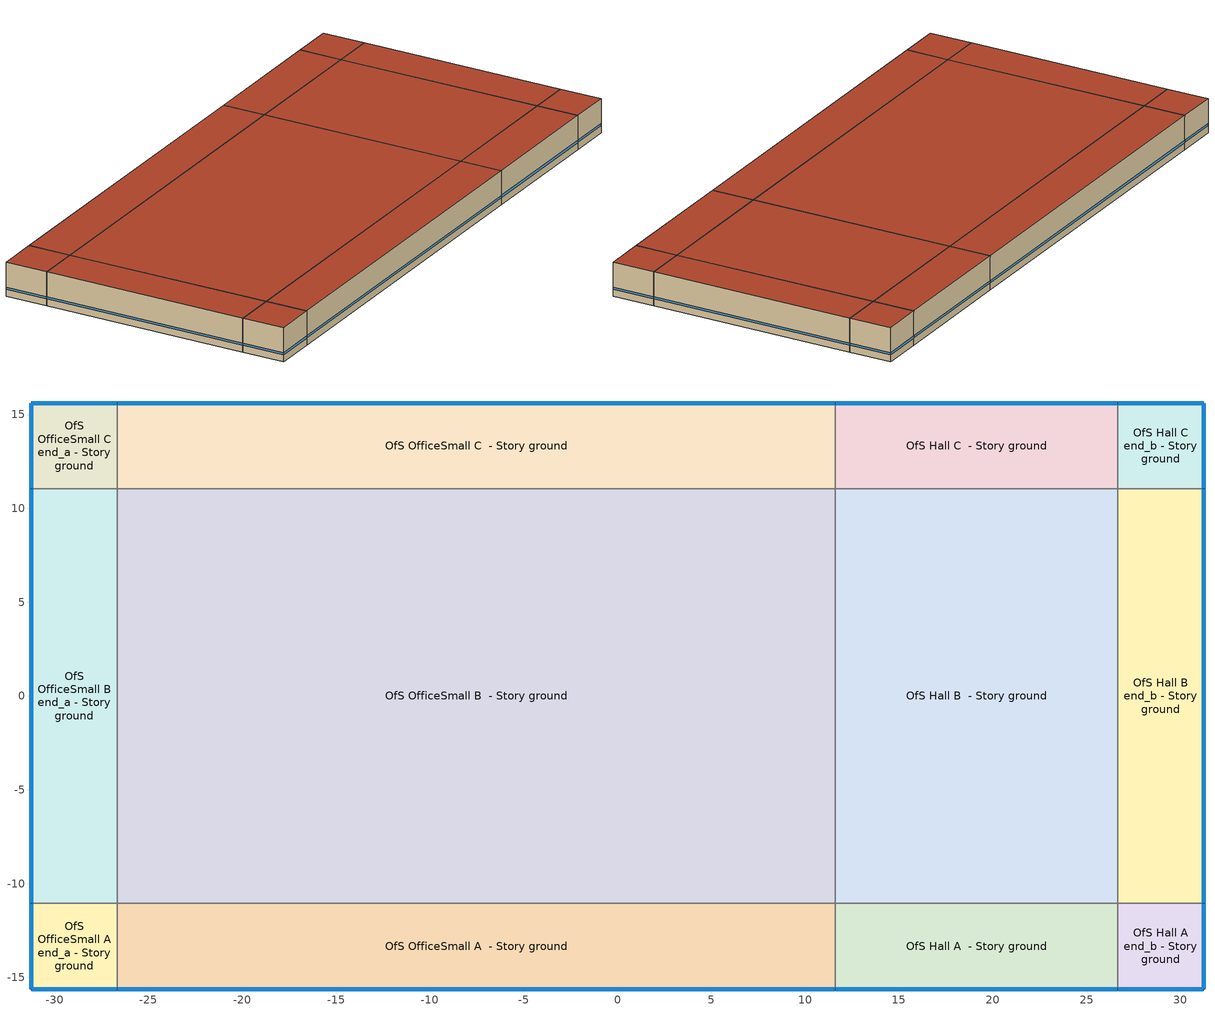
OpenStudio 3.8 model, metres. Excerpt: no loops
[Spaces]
OfS OfficeSmall A end_a - Story ground
 floor ground (Foundation F 1.26W/m*K Perim 9.14m Area 20.9m2): -31.23,-15.62 -31.23,-11.04 -26.66,-11.04 -26.66,-15.62 z0
 wall outside: -31.23,-11.04 -31.23,-15.62 -26.66,-15.62 z0:3.66
 wall to OfS OfficeSmall B end_a - Story ground: -26.66,-11.04 -31.23,-11.04 z0:3.66
 wall to OfS OfficeSmall A  - Story ground: -26.66,-15.62 -26.66,-11.04 z0:3.66
 window: -31.23,-11.07 -31.23,-15.59 / -31.21,-15.62 -26.69,-15.62 z0.76:0.98
 roof outside: -26.66,-15.62 -26.66,-11.04 -31.23,-11.04 -31.23,-15.62 z3.66
OfS OfficeSmall B end_a - Story ground
 floor ground (Foundation F 1.26W/m*K Perim 22.09m Area 100.99m2): -31.23,-11.04 -31.23,11.04 -26.66,11.04 -26.66,-11.04 z0
 wall outside: -31.23,11.04 -31.23,-11.04 z0:3.66
 wall to OfS OfficeSmall C end_a - Story ground: -26.66,11.04 -31.23,11.04 z0:3.66
 wall to OfS OfficeSmall B  - Story ground: -26.66,-11.04 -26.66,11.04 z0:3.66
 window: -31.23,11.02 -31.23,-11.02 z0.76:0.98
 roof outside: -26.66,-11.04 -26.66,11.04 -31.23,11.04 -31.23,-11.04 z3.66
OfS OfficeSmall C end_a - Story ground
 floor ground (Foundation F 1.26W/m*K Perim 9.14m Area 20.9m2): -31.23,11.04 -31.23,15.62 -26.66,15.62 -26.66,11.04 z0
 wall outside: -26.66,15.62 -31.23,15.62 -31.23,11.04 z0:3.66
 wall to OfS OfficeSmall C  - Story ground: -26.66,11.04 -26.66,15.62 z0:3.66
 window: -31.23,15.59 -31.23,11.07 / -26.69,15.62 -31.21,15.62 z0.76:0.98
 roof outside: -26.66,11.04 -26.66,15.62 -31.23,15.62 -31.23,11.04 z3.66
OfS OfficeSmall A  - Story ground
 floor ground (Foundation F 1.26W/m*K Perim 38.27m Area 174.98m2): -26.66,-15.62 -26.66,-11.04 11.61,-11.04 11.61,-15.62 z0
 wall outside: -26.66,-15.62 11.61,-15.62 z0:3.66
 wall to OfS OfficeSmall B  - Story ground: 11.61,-11.04 -26.66,-11.04 z0:3.66
 wall to OfS Hall A  - Story ground: 11.61,-15.62 11.61,-11.04 z0:3.66
 window: -26.64,-15.62 11.59,-15.62 z0.76:0.98
 roof outside: 11.61,-15.62 11.61,-11.04 -26.66,-11.04 -26.66,-15.62 z3.66
OfS OfficeSmall B  - Story ground
 floor ground (Foundation F 1.26W/m*K Perim 0.0m Area 845.4m2): -26.66,-11.04 -26.66,11.04 11.61,11.04 11.61,-11.04 z0
 wall to OfS OfficeSmall C  - Story ground: 11.61,11.04 -26.66,11.04 z0:3.66
 wall to OfS Hall B  - Story ground: 11.61,-11.04 11.61,11.04 z0:3.66
 roof outside: 11.61,-11.04 11.61,11.04 -26.66,11.04 -26.66,-11.04 z3.66
OfS OfficeSmall C  - Story ground
 floor ground (Foundation F 1.26W/m*K Perim 38.27m Area 174.98m2): -26.66,11.04 -26.66,15.62 11.61,15.62 11.61,11.04 z0
 wall outside: 11.61,15.62 -26.66,15.62 z0:3.66
 wall to OfS Hall C  - Story ground: 11.61,11.04 11.61,15.62 z0:3.66
 window: 11.59,15.62 -26.64,15.62 z0.76:0.98
 roof outside: 11.61,11.04 11.61,15.62 -26.66,15.62 -26.66,11.04 z3.66
OfS Hall A  - Story ground
 floor ground (Foundation F 1.26W/m*K Perim 15.05m Area 68.8m2): 11.61,-15.62 11.61,-11.04 26.66,-11.04 26.66,-15.62 z0
 wall outside: 11.61,-15.62 26.66,-15.62 z0:3.66
 wall to OfS Hall B  - Story ground: 26.66,-11.04 11.61,-11.04 z0:3.66
 wall to OfS Hall A end_b - Story ground: 26.66,-15.62 26.66,-11.04 z0:3.66
 window: 11.64,-15.62 26.64,-15.62 z0.76:0.98
 roof outside: 26.66,-15.62 26.66,-11.04 11.61,-11.04 11.61,-15.62 z3.66
OfS Hall B  - Story ground
 floor ground (Foundation F 1.26W/m*K Perim 0.0m Area 332.4m2): 11.61,-11.04 11.61,11.04 26.66,11.04 26.66,-11.04 z0
 wall to OfS Hall C  - Story ground: 26.66,11.04 11.61,11.04 z0:3.66
 wall to OfS Hall B end_b - Story ground: 26.66,-11.04 26.66,11.04 z0:3.66
 roof outside: 26.66,-11.04 26.66,11.04 11.61,11.04 11.61,-11.04 z3.66
OfS Hall C  - Story ground
 floor ground (Foundation F 1.26W/m*K Perim 15.05m Area 68.8m2): 11.61,11.04 11.61,15.62 26.66,15.62 26.66,11.04 z0
 wall outside: 26.66,15.62 11.61,15.62 z0:3.66
 wall to OfS Hall C end_b - Story ground: 26.66,11.04 26.66,15.62 z0:3.66
 window: 26.64,15.62 11.64,15.62 z0.76:0.98
 roof outside: 26.66,11.04 26.66,15.62 11.61,15.62 11.61,11.04 z3.66
OfS Hall A end_b - Story ground
 floor ground (Foundation F 1.26W/m*K Perim 9.14m Area 20.9m2): 26.66,-15.62 26.66,-11.04 31.23,-11.04 31.23,-15.62 z0
 wall outside: 26.66,-15.62 31.23,-15.62 31.23,-11.04 z0:3.66
 wall to OfS Hall B end_b - Story ground: 31.23,-11.04 26.66,-11.04 z0:3.66
 window: 26.69,-15.62 31.21,-15.62 / 31.23,-15.59 31.23,-11.07 z0.76:0.98
 roof outside: 31.23,-15.62 31.23,-11.04 26.66,-11.04 26.66,-15.62 z3.66
OfS Hall B end_b - Story ground
 floor ground (Foundation F 1.26W/m*K Perim 22.09m Area 100.99m2): 26.66,-11.04 26.66,11.04 31.23,11.04 31.23,-11.04 z0
 wall outside: 31.23,-11.04 31.23,11.04 z0:3.66
 wall to OfS Hall C end_b - Story ground: 31.23,11.04 26.66,11.04 z0:3.66
 window: 31.23,-11.02 31.23,11.02 z0.76:0.98
 roof outside: 31.23,-11.04 31.23,11.04 26.66,11.04 26.66,-11.04 z3.66
OfS Hall C end_b - Story ground
 floor ground (Foundation F 1.26W/m*K Perim 9.14m Area 20.9m2): 26.66,11.04 26.66,15.62 31.23,15.62 31.23,11.04 z0
 wall outside: 31.23,11.04 31.23,15.62 26.66,15.62 z0:3.66
 window: 31.21,15.62 26.69,15.62 / 31.23,11.07 31.23,15.59 z0.76:0.98
 roof outside: 31.23,11.04 31.23,15.62 26.66,15.62 26.66,11.04 z3.66
[Building]
ComStock DEER Pre-1975|OfS: North Axis {deg}=225; Default Construction Set=ComStock DEER Pre-1975 - OfS - CEC T24-CEC16; Default Schedule Set=Building Default Schedule Set; Standards Building Type=OfS
[Site]
Barstow Daggett_CA_USA: Latitude {deg}=34.85; Longitude {deg}=-116.79; Time Zone {hr}=-8; Elevation {m}=588; Terrain=City
[Site:WaterMainsTemperature]
Calculation Method=Correlation; Annual Average Outdoor Air Temperature {C}=20.6067; Maximum Difference In Monthly Average Outdoor Air Temperatures {deltaC}=25.37
[SizingPeriod:DesignDay] Barometric Pressure {Pa}=94458; Rain Indicator=No; Snow Indicator=No; Day of Month=21; Daylight Saving Time Indicator=No; Humidity Condition Type=Wetbulb; Dry-Bulb Temperature Range Modifier Type=DefaultMultipliers
Name | Maximum Dry-Bulb Temperature {C} | Daily Dry-Bulb Temperature Range {deltaC} | Wind Speed {m/s} | Wind Direction {deg} | Month | Day Type | Wetbulb or DewPoint at Maximum Dry-Bulb {C} | Solar Model Indicator | ASHRAE Clear Sky Optical Depth for Beam Irradiance | ASHRAE Clear Sky Optical Depth for Diffuse Irradiance | Sky Clearness
Barstow Daggett Ann Clg .4% Condns DB=>MWB 1 | 42.5 | 16.6 | 4.8 | 290 | 7 | SummerDesignDay | 20.7 | ASHRAETau | 0.321 | 2.432
Barstow Daggett Ann Clg .4% Condns WB=>MDB 1 | 37.5 | 16.6 | 4.8 | 290 | 7 | SummerDesignDay | 22.7 | ASHRAETau | 0.321 | 2.432
Barstow Daggett Ann Htg 99.6% Condns DB 1 | -1.8 | 0 | 2.6 | 280 | 12 | WinterDesignDay | -1.8 | ASHRAEClearSky |  |  | 0
Barstow Daggett August .4% Condns DB=>MCWB 1 | 43.6 | 16.4 | 4.8 | 290 | 8 | SummerDesignDay | 21.7 | ASHRAETau | 0.332 | 2.431
[ClimateZones]
Climate Zone Institution Name 1=CEC; Climate Zone Document Name 1=California Climate Zone Descriptions; Climate Zone Document Year 1=1995; Climate Zone Value 1=16
[Site:GroundTemperature:FCfactorMethod]
January Ground Temperature {C}=19.59; February Ground Temperature {C}=13.54; March Ground Temperature {C}=8.72; April Ground Temperature {C}=10.77; May Ground Temperature {C}=11.11; June Ground Temperature {C}=14.18; July Ground Temperature {C}=20.71; August Ground Temperature {C}=23.56; September Ground Temperature {C}=29.92; October Ground Temperature {C}=34.09; November Ground Temperature {C}=32.33; December Ground Temperature {C}=28.76
[Construction:FfactorGroundFloor] F-Factor {W/m-K}=1.26344
Name | Area {m2} | PerimeterExposed {m}
Foundation F 1.26W/m*K Perim 9.14m Area 20.9m2 | 20.9032 | 9.144
Foundation F 1.26W/m*K Perim 15.05m Area 68.8m2 | 68.8012 | 15.0484
Foundation F 1.26W/m*K Perim 38.27m Area 174.98m2 | 174.984 | 38.273
Foundation F 1.26W/m*K Perim 0.0m Area 845.4m2 | 845.402 | 0
Foundation F 1.26W/m*K Perim 22.09m Area 100.99m2 | 100.99 | 22.0887
Foundation F 1.26W/m*K Perim 0.0m Area 332.4m2 | 332.399 | 0
[DefaultConstructionSet]
ComStock DEER Pre-1975 - OfS - CEC T24-CEC16: Default Exterior Surface Constructions=Default Surface Constructions 1; Default Interior Surface Constructions=Default Surface Constructions 2; Default Ground Contact Surface Constructions=Default Surface Constructions 3; Default Exterior SubSurface Constructions=Default Sub Surface Constructions 1; Default Interior SubSurface Constructions=Default Sub Surface Constructions 2; Interior Partition Construction=Typical Interior Partition
[DefaultSurfaceConstructions]
Name | Floor Construction | Wall Construction | Roof Ceiling Construction
Default Surface Constructions 1 | DEER Uncarpeted 6in Slab Floor | DEER Insulated Exterior Mass Wall R-3.51 | DEER Wood Framed Roof R-14.18
Default Surface Constructions 2 | DEER Carpeted 4in Slab Floor | Typical Interior Wall | DEER Carpeted 4in Slab Floor
Default Surface Constructions 3 | DEER Carpeted 6in Slab Floor | Typical Uninsulated Basement Mass Wall
[Construction]
DEER Uncarpeted 6in Slab Floor: Typical Insulation R-6.53, 6 in. Normalweight Concrete Floor
DEER Wood Framed Roof R-14.18: Roof Membrane, Typical Insulation R-13.68, Metal Roof Surface
DEER Carpeted 4in Slab Floor: Typical Insulation R-1.73, 4 in. Normalweight Concrete Floor, Typical Carpet Pad
Typical Interior Wall: G01 13mm gypsum board, G01 13mm gypsum board
DEER Carpeted 6in Slab Floor: 6 in. Normalweight Concrete Floor, Typical Carpet Pad
Typical Uninsulated Basement Mass Wall: 8 in. Concrete Block Basement Wall
DEER Metal Framed Window; DEER Skylight: Simple Glazing U 1.23 SHGC 0.61 VT 0.25
Typical Uninsulated Swinging Door: Typical Insulation R-1.73
U 0.98 SHGC 0.68 Sgl Ref-B-H Clr 6mm: REF B CLEAR HI 6MM
Typical Insulated Metal Door: F08 Metal surface, Typical Insulation R-1.73
Typical Interior Window: Clear 3mm
Typical Interior Door; Typical Interior Partition: G05 25mm wood
DEER Insulated Exterior Mass Wall R-3.51: 8 in. Concrete Block Wall, Typical Insulation R-1.73
InteriorFurnishings: Std Wood 6inch
[Material:NoMass] Roughness=Smooth; Thermal Absorptance=0.9; Solar Absorptance=0.7
Name | Thermal Resistance {m2-K/W} | Visible Absorptance
Typical Insulation R-6.53 | 1.14944 | 0.7
Typical Insulation R-13.68 | 2.40869 | 0.7
Typical Insulation R-1.73 | 0.305336 | 0.7
Typical Carpet Pad | 0.21648 | 0.8
[Material] Thermal Absorptance=0.9
Name | Roughness | Thickness {m} | Conductivity {W/m-K} | Density {kg/m3} | Specific Heat {J/kg-K} | Solar Absorptance | Visible Absorptance
6 in. Normalweight Concrete Floor | MediumRough | 0.1524 | 2.31 | 2322 | 832 | 0.7 | 0.7
Roof Membrane | VeryRough | 0.0095 | 0.16 | 1121.29 | 1460 | 0.7 | 0.7
Metal Roof Surface; F08 Metal surface | Smooth | 0.0008 | 45.28 | 7824 | 500 | 0.7 | 0.7
4 in. Normalweight Concrete Floor | MediumRough | 0.1016 | 2.31 | 2322 | 832 | 0.7 | 0.7
G01 13mm gypsum board | Smooth | 0.0127 | 0.160031 | 800.001 | 1090.73 | 0.7 | 0.5
8 in. Concrete Block Basement Wall | MediumRough | 0.2032 | 1.326 | 1842 | 912 | 0.7 | 0.7
G05 25mm wood | MediumSmooth | 0.0254 | 0.15 | 608 | 1630 | 0.5 | 0.5
8 in. Concrete Block Wall | MediumRough | 0.2032 | 0.72 | 800 | 832 | 0.7 | 0.7
Std Wood 6inch | MediumSmooth | 0.15 | 0.12 | 540 | 1210 | 0.7 | 0.7
[DefaultSubSurfaceConstructions]
Name | Fixed Window Construction | Operable Window Construction | Door Construction | Glass Door Construction | Overhead Door Construction | Skylight Construction | Tubular Daylight Dome Construction | Tubular Daylight Diffuser Construction
Default Sub Surface Constructions 1 | DEER Metal Framed Window | DEER Metal Framed Window | Typical Uninsulated Swinging Door | U 0.98 SHGC 0.68 Sgl Ref-B-H Clr 6mm | Typical Insulated Metal Door | DEER Skylight | Typical Interior Window | Typical Interior Window
Default Sub Surface Constructions 2 | Typical Interior Window | Typical Interior Window | Typical Interior Door
[WindowMaterial:SimpleGlazingSystem]
Simple Glazing U 1.23 SHGC 0.61 VT 0.25: U-Factor {W/m2-K}=7; Solar Heat Gain Coefficient=0.61; Visible Transmittance=0.25
[WindowMaterial:Glazing] Optical Data Type=SpectralAverage; Infrared Transmittance at Normal Incidence=0; Front Side Infrared Hemispherical Emissivity=0.84; Conductivity {W/m-K}=0.9; Dirt Correction Factor for Solar and Visible Transmittance=1; Solar Diffusing=No
Name | Thickness {m} | Solar Transmittance at Normal Incidence | Front Side Solar Reflectance at Normal Incidence | Back Side Solar Reflectance at Normal Incidence | Visible Transmittance at Normal Incidence | Front Side Visible Reflectance at Normal Incidence | Back Side Visible Reflectance at Normal Incidence | Back Side Infrared Hemispherical Emissivity
REF B CLEAR HI 6MM | 0.006 | 0.24 | 0.16 | 0.32 | 0.3 | 0.16 | 0.29 | 0.6
Clear 3mm | 0.003 | 0.837 | 0.075 | 0.075 | 0.898 | 0.081 | 0.081 | 0.84
[WindowMaterial:Blind]
Window Material Blind 1: Slat Width {m}=0.025; Slat Separation {m}=0.01875; Front Side Slat Beam Solar Reflectance=0.5; Back Side Slat Beam Solar Reflectance=0.5; Front Side Slat Diffuse Solar Reflectance=0.5; Back Side Slat Diffuse Solar Reflectance=0.5; Slat Beam Visible Transmittance=0
[SpaceType] Standards Building Type=OfS
Name | Default Schedule Set | Design Specification Outdoor Air Object | Standards Space Type
OfS Hall - ComStock DEER Pre-1975 | OfS Hall Schedule Set | OfS Hall Ventilation | Hall
OfS OfficeSmall - ComStock DEER Pre-1975 | OfS OfficeSmall Schedule Set | OfS OfficeSmall Ventilation | OfficeSmall
[BuildingStory]
Story ground: Nominal Z Coordinate {m}=0; Nominal Floor to Floor Height {m}=3.6576
[Space] Building Story=Story ground
Name | Space Type | Thermal Zone
OfS OfficeSmall A end_a - Story ground | OfS OfficeSmall - ComStock DEER Pre-1975 | Zone OfS OfficeSmall A end_a - Story ground
OfS OfficeSmall B end_a - Story ground | OfS OfficeSmall - ComStock DEER Pre-1975 | Zone OfS OfficeSmall B end_a - Story ground
OfS OfficeSmall C end_a - Story ground | OfS OfficeSmall - ComStock DEER Pre-1975 | Zone OfS OfficeSmall C end_a - Story ground
OfS OfficeSmall A  - Story ground | OfS OfficeSmall - ComStock DEER Pre-1975 | Zone OfS OfficeSmall A  - Story ground
OfS OfficeSmall B  - Story ground | OfS OfficeSmall - ComStock DEER Pre-1975 | Zone OfS OfficeSmall B  - Story ground
OfS OfficeSmall C  - Story ground | OfS OfficeSmall - ComStock DEER Pre-1975 | Zone OfS OfficeSmall C  - Story ground
OfS Hall A  - Story ground | OfS Hall - ComStock DEER Pre-1975 | Zone OfS Hall A  - Story ground
OfS Hall B  - Story ground | OfS Hall - ComStock DEER Pre-1975 | Zone OfS Hall B  - Story ground
OfS Hall C  - Story ground | OfS Hall - ComStock DEER Pre-1975 | Zone OfS Hall C  - Story ground
OfS Hall A end_b - Story ground | OfS Hall - ComStock DEER Pre-1975 | Zone OfS Hall A end_b - Story ground
OfS Hall B end_b - Story ground | OfS Hall - ComStock DEER Pre-1975 | Zone OfS Hall B end_b - Story ground
OfS Hall C end_b - Story ground | OfS Hall - ComStock DEER Pre-1975 | Zone OfS Hall C end_b - Story ground
[ThermalZone] Multiplier=1; Use Ideal Air Loads=No
Name | Thermostat
Zone OfS OfficeSmall A end_a - Story ground | OfS OfficeSmall - ComStock DEER Pre-1975 Thermostat 1
Zone OfS OfficeSmall B end_a - Story ground | OfS OfficeSmall - ComStock DEER Pre-1975 Thermostat 3
Zone OfS OfficeSmall C end_a - Story ground | OfS OfficeSmall - ComStock DEER Pre-1975 Thermostat 5
Zone OfS OfficeSmall A  - Story ground | OfS OfficeSmall - ComStock DEER Pre-1975 Thermostat
Zone OfS OfficeSmall B  - Story ground | OfS OfficeSmall - ComStock DEER Pre-1975 Thermostat 2
Zone OfS OfficeSmall C  - Story ground | OfS OfficeSmall - ComStock DEER Pre-1975 Thermostat 4
Zone OfS Hall A  - Story ground | OfS Hall - ComStock DEER Pre-1975 Thermostat
Zone OfS Hall B  - Story ground | OfS Hall - ComStock DEER Pre-1975 Thermostat 2
Zone OfS Hall C  - Story ground | OfS Hall - ComStock DEER Pre-1975 Thermostat 4
Zone OfS Hall A end_b - Story ground | OfS Hall - ComStock DEER Pre-1975 Thermostat 1
Zone OfS Hall B end_b - Story ground | OfS Hall - ComStock DEER Pre-1975 Thermostat 3
Zone OfS Hall C end_b - Story ground | OfS Hall - ComStock DEER Pre-1975 Thermostat 5
[People:Definition] Number of People Calculation Method=People/Area; Fraction Radiant=0.3
Name | People per Space Floor Area {person/m2}
OfS Hall People Definition | 0.0721182
OfS OfficeSmall People Definition | 0.0473612
[People] Work Efficiency Schedule=Work Efficiency Schedule; Clothing Insulation Schedule=Clothing Schedule; Air Velocity Schedule=Air Velocity Schedule; Multiplier=1
Name | People Definition | Space or SpaceType
OfS Hall People | OfS Hall People Definition | OfS Hall - ComStock DEER Pre-1975
OfS OfficeSmall People | OfS OfficeSmall People Definition | OfS OfficeSmall - ComStock DEER Pre-1975
[Lights:Definition] Design Level Calculation Method=Watts/Area; Fraction Radiant=0.31; Fraction Visible=0.2; Return Air Fraction=0
Name | Watts per Space Floor Area {W/m2}
OfS OfficeSmall - ComStock DEER Pre-1975 General Lights Definition | 6.74433
OfS Hall - ComStock DEER Pre-1975 General Lights Definition | 2.94907
[ElectricEquipment:Definition] Design Level Calculation Method=Watts/Area; Fraction Latent=0; Fraction Radiant=0.5; Fraction Lost=0
Name | Watts per Space Floor Area {W/m2}
OfS Hall Elec Equip Definition | 2.15278
OfS OfficeSmall Elec Equip Definition | 9.68752
[ElectricEquipment] Schedule=D_OfS_All_Misc_Yr BPR Adjusted
Name | Electric Equipment Definition | Space or SpaceType
OfS Hall Elec Equip | OfS Hall Elec Equip Definition | OfS Hall - ComStock DEER Pre-1975
OfS OfficeSmall Elec Equip | OfS OfficeSmall Elec Equip Definition | OfS OfficeSmall - ComStock DEER Pre-1975
[DesignSpecification:OutdoorAir] Outdoor Air Method=Maximum; Outdoor Air Flow per Person {m3/s-person}=0.00707921; Outdoor Air Flow per Floor Area {m3/s-m2}=0.000762
OfS Hall Ventilation; OfS OfficeSmall Ventilation
[DefaultScheduleSet]
Name | Number of People Schedule | People Activity Level Schedule | Lighting Schedule | Electric Equipment Schedule | Infiltration Schedule | Hours of Operation Schedule
OfS Hall Schedule Set | D_OfS_All_Occup_Yr | DEER Activity 147W/person | D17_OfS_Hall_LF_Yr | D_OfS_All_Misc_Yr | D_OfS_All_C_Inf_Yr
OfS OfficeSmall Schedule Set | D_OfS_All_Occup_Yr | DEER Activity 132W/person | D17_OfS_OffSm_LF_Yr | D_OfS_All_Misc_Yr | D_OfS_All_C_Inf_Yr
Building Default Schedule Set |  |  |  |  |  | Building Hours of Operation NonResidential
[Exterior:Lights:Definition]
Name | Design Level {W}
Parking Areas and Drives Def (W/ft^2) | 0.0364913
Building Facades Def (W/ft^2) | 0.15
Main Entries Def (W/ft) | 30
Other Doors Def (W/ft) | 20
[Exterior:Lights] Schedule=Always On Discrete; Control Option=AstronomicalClock
Name | Exterior Lights Definition | Multiplier
Parking Areas and Drives | Parking Areas and Drives Def (W/ft^2) | 34020
Building Facades | Building Facades Def (W/ft^2) | 7377.8
Main Entries | Main Entries Def (W/ft) | 33.6
Other Doors | Other Doors Def (W/ft) | 16.8
[ThermostatSetpoint:DualSetpoint] Heating Setpoint Temperature Schedule=D_OfS_All_HTemp_Yr; Cooling Setpoint Temperature Schedule=D_OfS_All_CTemp_Yr
OfS Hall - ComStock DEER Pre-1975 Thermostat; OfS Hall - ComStock DEER Pre-1975 Thermostat 1; OfS Hall - ComStock DEER Pre-1975 Thermostat 2; OfS Hall - ComStock DEER Pre-1975 Thermostat 3; OfS Hall - ComStock DEER Pre-1975 Thermostat 4; OfS Hall - ComStock DEER Pre-1975 Thermostat 5; OfS OfficeSmall - ComStock DEER Pre-1975 Thermostat; OfS OfficeSmall - ComStock DEER Pre-1975 Thermostat 1; OfS OfficeSmall - ComStock DEER Pre-1975 Thermostat 2; OfS OfficeSmall - ComStock DEER Pre-1975 Thermostat 3; OfS OfficeSmall - ComStock DEER Pre-1975 Thermostat 4; OfS OfficeSmall - ComStock DEER Pre-1975 Thermostat 5
[InternalMass:Definition]
Internal Mass Definition 1: Construction=InteriorFurnishings; Design Level Calculation Method=SurfaceArea/Area; Surface Area per Space Floor Area=2
[InternalMass] Internal Mass Definition=Internal Mass Definition 1; Multiplier=1
Name | Space or SpaceType
OfS Hall C end_b - Story ground Mass | OfS Hall C end_b - Story ground
OfS Hall A end_b - Story ground Mass | OfS Hall A end_b - Story ground
OfS Hall C  - Story ground Mass | OfS Hall C  - Story ground
OfS OfficeSmall C  - Story ground Mass | OfS OfficeSmall C  - Story ground
OfS Hall A  - Story ground Mass | OfS Hall A  - Story ground
OfS OfficeSmall B  - Story ground Mass | OfS OfficeSmall B  - Story ground
OfS Hall B end_b - Story ground Mass | OfS Hall B end_b - Story ground
OfS Hall B  - Story ground Mass | OfS Hall B  - Story ground
OfS OfficeSmall A  - Story ground Mass | OfS OfficeSmall A  - Story ground
OfS OfficeSmall C end_a - Story ground Mass | OfS OfficeSmall C end_a - Story ground
OfS OfficeSmall B end_a - Story ground Mass | OfS OfficeSmall B end_a - Story ground
OfS OfficeSmall A end_a - Story ground Mass | OfS OfficeSmall A end_a - Story ground
[AvailabilityManager:NightCycle]
Availability Manager Night Cycle 1: Applicability Schedule=Always On Discrete; Control Type=CycleOnAny; Thermostat Tolerance {deltaC}=1.9999; Cycling Run Time Control Type=Thermostat; Cycling Run Time {s}=3600
[EnergyManagementSystem:Sensor] Output Variable or Output Meter Index Key=Environment; Output Variable or Output Meter=Site Outdoor Air Drybulb Temperature
OAT; OAT_1
[EnergyManagementSystem:Actuator] Actuated Component Type=Schedule:Year; Actuated Component Control Type=Schedule Value
Name | Actuated Component
SYS12ZonePVAVwithPFPBoxesandReheatHtgSch0; SYS12ZonePVAVwithPFPBoxesandReheatHtgSch0_1 | D_OfS_All_HTemp_Yr
SYS12ZonePVAVwithPFPBoxesandReheatClgSch0; SYS12ZonePVAVwithPFPBoxesandReheatClgSch0_1 | D_OfS_All_CTemp_Yr
[EnergyManagementSystem:Program]
SYS12ZonePVAVwithPFPBoxesandReheatOptimumStartProg0: IF DaylightSavings==0 && DayOfWeek>1 && Hour==5 && OAT<23.9 && OAT>1.7; SET SYS12ZonePVAVwithPFPBoxesandReheatClgSch0 = 29.4; SET SYS12ZonePVAVwithPFPBoxesandReheatHtgSch0 = 15.6; ELSEIF DaylightSavings==0 && DayOfWeek==1 && Hour==7 && OAT<23.9 && OAT>1.7; SET SYS12ZonePVAVwithPFPBoxesandReheatClgSch0 = 29.4; SET SYS12ZonePVAVwithPFPBoxesandReheatHtgSch0 = 15.6; ELSEIF DaylightSavings==1 && DayOfWeek>1 && Hour==4 && OAT<23.9 && OAT>1.7; SET SYS12ZonePVAVwithPFPBoxesandReheatClgSch0 = 29.4; SET SYS12ZonePVAVwithPFPBoxesandReheatHtgSch0 = 15.6; ELSEIF DaylightSavings==1 && DayOfWeek==1 && Hour==6 && OAT<23.9 && OAT>1.7; SET SYS12ZonePVAVwithPFPBoxesandReheatClgSch0 = 29.4; SET SYS12ZonePVAVwithPFPBoxesandReheatHtgSch0 = 15.6; ELSE; SET SYS12ZonePVAVwithPFPBoxesandReheatClgSch0 = NULL; SET SYS12ZonePVAVwithPFPBoxesandReheatHtgSch0 = NULL; ENDIF
[ShadingControl]
Shading Control 1: Shading Type=InteriorBlind; Shading Device Material=Window Material Blind 1; Shading Control Type=AlwaysOn; Shading Control Is Scheduled=No; Multiple Surface Control Type=Sequential; Sub Surface Name 1=Sub Surface 14
[Lights] Fraction Replaceable=1
Name | Lights Definition | Space or SpaceType | Schedule
OfS OfficeSmall - ComStock DEER Pre-1975 General Lighting | OfS OfficeSmall - ComStock DEER Pre-1975 General Lights Definition | OfS OfficeSmall - ComStock DEER Pre-1975 | D17_OfS_OffSm_LF_Yr BPR Adjusted
OfS Hall - ComStock DEER Pre-1975 General Lighting | OfS Hall - ComStock DEER Pre-1975 General Lights Definition | OfS Hall - ComStock DEER Pre-1975 | D17_OfS_Hall_LF_Yr BPR Adjusted
[SpaceInfiltration:DesignFlowRate] Design Flow Rate Calculation Method=Flow/ExteriorArea; Flow per Exterior Surface Area {m3/s-m2}=0.00144649; Velocity Term Coefficient=0
Name | Space or SpaceType | Schedule | Constant Term Coefficient | Temperature Term Coefficient | Velocity Squared Term Coefficient
OfS Hall C end_b - Story ground HVAC On Infiltration | OfS Hall C end_b - Story ground | Infiltration HVAC On Schedule | 0.0431 | 0.0074 | 0.1096
OfS Hall C end_b - Story ground HVAC Off Infiltration | OfS Hall C end_b - Story ground | Infiltration HVAC Off Schedule | 0 | 0.0164 | 0.1173
OfS Hall A end_b - Story ground HVAC On Infiltration | OfS Hall A end_b - Story ground | Infiltration HVAC On Schedule | 0.0431 | 0.0074 | 0.1096
OfS Hall A end_b - Story ground HVAC Off Infiltration | OfS Hall A end_b - Story ground | Infiltration HVAC Off Schedule | 0 | 0.0164 | 0.1173
OfS Hall C  - Story ground HVAC On Infiltration | OfS Hall C  - Story ground | Infiltration HVAC On Schedule | 0.0431 | 0.0074 | 0.1096
OfS Hall C  - Story ground HVAC Off Infiltration | OfS Hall C  - Story ground | Infiltration HVAC Off Schedule | 0 | 0.0164 | 0.1173
OfS OfficeSmall C  - Story ground HVAC On Infiltration | OfS OfficeSmall C  - Story ground | Infiltration HVAC On Schedule | 0.0431 | 0.0074 | 0.1096
OfS OfficeSmall C  - Story ground HVAC Off Infiltration | OfS OfficeSmall C  - Story ground | Infiltration HVAC Off Schedule | 0 | 0.0164 | 0.1173
OfS Hall A  - Story ground HVAC On Infiltration | OfS Hall A  - Story ground | Infiltration HVAC On Schedule | 0.0431 | 0.0074 | 0.1096
OfS Hall A  - Story ground HVAC Off Infiltration | OfS Hall A  - Story ground | Infiltration HVAC Off Schedule | 0 | 0.0164 | 0.1173
OfS OfficeSmall B  - Story ground HVAC On Infiltration | OfS OfficeSmall B  - Story ground | Infiltration HVAC On Schedule | 0.0431 | 0.0074 | 0.1096
OfS OfficeSmall B  - Story ground HVAC Off Infiltration | OfS OfficeSmall B  - Story ground | Infiltration HVAC Off Schedule | 0 | 0.0164 | 0.1173
OfS Hall B end_b - Story ground HVAC On Infiltration | OfS Hall B end_b - Story ground | Infiltration HVAC On Schedule | 0.0431 | 0.0074 | 0.1096
OfS Hall B end_b - Story ground HVAC Off Infiltration | OfS Hall B end_b - Story ground | Infiltration HVAC Off Schedule | 0 | 0.0164 | 0.1173
OfS Hall B  - Story ground HVAC On Infiltration | OfS Hall B  - Story ground | Infiltration HVAC On Schedule | 0.0431 | 0.0074 | 0.1096
OfS Hall B  - Story ground HVAC Off Infiltration | OfS Hall B  - Story ground | Infiltration HVAC Off Schedule | 0 | 0.0164 | 0.1173
OfS OfficeSmall A  - Story ground HVAC On Infiltration | OfS OfficeSmall A  - Story ground | Infiltration HVAC On Schedule | 0.0431 | 0.0074 | 0.1096
OfS OfficeSmall A  - Story ground HVAC Off Infiltration | OfS OfficeSmall A  - Story ground | Infiltration HVAC Off Schedule | 0 | 0.0164 | 0.1173
OfS OfficeSmall C end_a - Story ground HVAC On Infiltration | OfS OfficeSmall C end_a - Story ground | Infiltration HVAC On Schedule | 0.0431 | 0.0074 | 0.1096
OfS OfficeSmall C end_a - Story ground HVAC Off Infiltration | OfS OfficeSmall C end_a - Story ground | Infiltration HVAC Off Schedule | 0 | 0.0164 | 0.1173
OfS OfficeSmall B end_a - Story ground HVAC On Infiltration | OfS OfficeSmall B end_a - Story ground | Infiltration HVAC On Schedule | 0.0431 | 0.0074 | 0.1096
OfS OfficeSmall B end_a - Story ground HVAC Off Infiltration | OfS OfficeSmall B end_a - Story ground | Infiltration HVAC Off Schedule | 0 | 0.0164 | 0.1173
OfS OfficeSmall A end_a - Story ground HVAC On Infiltration | OfS OfficeSmall A end_a - Story ground | Infiltration HVAC On Schedule | 0.0431 | 0.0074 | 0.1096
OfS OfficeSmall A end_a - Story ground HVAC Off Infiltration | OfS OfficeSmall A end_a - Story ground | Infiltration HVAC Off Schedule | 0 | 0.0164 | 0.1173
[Schedule:Ruleset]
Name | Default Day Schedule | Summer Design Day Schedule | Winter Design Day Schedule
Clothing Schedule | Clothing Schedule Default Winter Clothes
Air Velocity Schedule | Air Velocity Schedule Default
Work Efficiency Schedule | Work Efficiency Schedule Default
D_OfS_All_Occup_Yr | D_OfS_All_Occup_Yr Default | D_OfS_All_Occup_Yr Summer Design Day | D_OfS_All_Occup_Yr Winter Design Day
DEER Activity 147W/person | DEER Activity 147W/person Default | DEER Activity 147W/person Summer Design Day | DEER Activity 147W/person Winter Design Day
D17_OfS_Hall_LF_Yr | D17_OfS_Hall_LF_Yr Default | D17_OfS_Hall_LF_Yr Summer Design Day | D17_OfS_Hall_LF_Yr Winter Design Day
D_OfS_All_Misc_Yr | D_OfS_All_Misc_Yr Default | D_OfS_All_Misc_Yr Summer Design Day | D_OfS_All_Misc_Yr Winter Design Day
D_OfS_All_C_Inf_Yr | D_OfS_All_C_Inf_Yr Default | D_OfS_All_C_Inf_Yr Summer Design Day | D_OfS_All_C_Inf_Yr Winter Design Day
DEER Activity 132W/person | DEER Activity 132W/person Default | DEER Activity 132W/person Summer Design Day | DEER Activity 132W/person Winter Design Day
D17_OfS_OffSm_LF_Yr | D17_OfS_OffSm_LF_Yr Default | D17_OfS_OffSm_LF_Yr Summer Design Day | D17_OfS_OffSm_LF_Yr Winter Design Day
D_OfS_All_HTemp_Yr | D_OfS_All_HTemp_Yr Default | Schedule Day 27 | Schedule Day 28
D_OfS_All_CTemp_Yr | D_OfS_All_CTemp_Yr Default | Schedule Day 25 | Schedule Day 26
Building Hours of Operation NonResidential | Building Hours of Operation NonResidential Default | Building Hours of Operation NonResidential Summer Design Day | Building Hours of Operation NonResidential Winter Design Day
D17_OfS_OffSm_LF_Yr BPR Adjusted | D17_OfS_OffSm_LF_Yr Default 1 | D17_OfS_OffSm_LF_Yr Summer Design Day 1 | D17_OfS_OffSm_LF_Yr Winter Design Day 1
D17_OfS_Hall_LF_Yr BPR Adjusted | D17_OfS_Hall_LF_Yr Default 1 | D17_OfS_Hall_LF_Yr Summer Design Day 1 | D17_OfS_Hall_LF_Yr Winter Design Day 1
D_OfS_All_Misc_Yr BPR Adjusted | D_OfS_All_Misc_Yr Default 1 | D_OfS_All_Misc_Yr Summer Design Day 1 | D_OfS_All_Misc_Yr Winter Design Day 1
[Schedule:Day]
Clothing Schedule Default Winter Clothes; Building Hours of Operation NonResidential Winter Design Day; Building Hours of Operation NonResidential Summer Design Day: 24, 0, 1
Clothing Schedule Summer Clothes: 24, 0, 0.5
Air Velocity Schedule Default: 24, 0, 0.2
Work Efficiency Schedule Default: 24, 0, 0
D_OfS_All_Occup_Yr Default: No, 11, 15, 0, 11, 30, 0.075, 11, 45, 0.15, 12, 0, 0.225, 12, 15, 0.3, 12, 30, 0.475, 12, 45, 0.65, 13, 0, 0.825, 13, 15, 1, 14, 15, 1, 14, 30, 0.95, 14, 45, 0.9, 15, 0, 0.85, 15, 15, 0.8, 15, 30, 0.7, 15, 45, 0.6, 16, 0, 0.5, 16, 15, 0.4, 16, 30, 0.5, 16, 45, 0.6, 17, 0, 0.7, 17, 15, 0.8, 17, 30, 0.85, 17, 45, 0.9, 18, 0, 0.95, 18, 15, 1, 19, 15, 1, 19, 30, 0.775, 19, 45, 0.55, 20, 0, 0.325, 20, 15, 0.1, 20, 30, 0.075, 20, 45, 0.05, 21, 0, 0.025, 21, 15, 0, 24, 0, 0
D_OfS_All_Occup_Yr Sat Day: No, 8, 15, 0, 8, 30, 0.0225, 8, 45, 0.045, 9, 0, 0.0675, 9, 15, 0.09, 9, 30, 0.1175, 9, 45, 0.145, 10, 0, 0.1725, 10, 15, 0.2, 14, 45, 0.2, 15, 0, 0.175, 15, 15, 0.15, 15, 30, 0.125, 15, 45, 0.1, 16, 0, 0.125, 16, 15, 0.15, 16, 30, 0.175, 16, 45, 0.2, 19, 45, 0.2, 20, 0, 0.1875, 20, 15, 0.175, 20, 30, 0.1625, 20, 45, 0.15, 21, 0, 0.1375, 21, 15, 0.125, 21, 30, 0.1125, 21, 45, 0.1, 22, 0, 0.0875, 22, 15, 0.075, 22, 30, 0.0625, 22, 45, 0.05, 23, 0, 0.0375, 23, 15, 0.025, 23, 30, 0.0125, 23, 45, 0, 24, 0, 0
D_OfS_All_Occup_Yr Summer Design Day; D17_OfS_Hall_LF_Yr Summer Design Day; D_OfS_All_Misc_Yr Summer Design Day; D_OfS_All_C_Inf_Yr Sun Day; D17_OfS_OffSm_LF_Yr Summer Design Day; D17_OfS_OffSm_LF_Yr Summer Design Day 1; D17_OfS_Hall_LF_Yr Summer Design Day 1; D_OfS_All_Misc_Yr Summer Design Day 1: No, 24, 0, 1
D_OfS_All_Occup_Yr Sun Day: No, 8, 45, 0, 24, 0, 0
D_OfS_All_Occup_Yr Winter Design Day; D17_OfS_Hall_LF_Yr Winter Design Day; D_OfS_All_Misc_Yr Winter Design Day; D17_OfS_OffSm_LF_Yr Winter Design Day; D_OfS_All_Misc_Yr Wknd|Hol Day 1; D_OfS_All_Misc_Yr Wknd|Hol Day 2; D17_OfS_OffSm_LF_Yr Winter Design Day 1; D17_OfS_Hall_LF_Yr Winter Design Day 1; D_OfS_All_Misc_Yr Winter Design Day 1: No, 24, 0, 0
DEER Activity 147W/person Default: No, 4, 45, 147, 24, 0, 147
DEER Activity 147W/person Winter Design Day; DEER Activity 147W/person Summer Design Day: No, 24, 0, 147
D17_OfS_Hall_LF_Yr Default: No, 0, 15, 0.14, 0, 30, 0.13, 0, 45, 0.12, 1, 0, 0.11, 1, 15, 0.1, 1, 45, 0.1, 2, 0, 0.0971875, 2, 15, 0.094375, 2, 30, 0.0915625, 2, 45, 0.08875, 3, 0, 0.0859375, 3, 15, 0.083125, 3, 30, 0.0803125, 3, 45, 0.0775, 4, 0, 0.0746875, 4, 15, 0.071875, 4, 30, 0.0690625, 4, 45, 0.06625, 5, 0, 0.0634375, 5, 15, 0.060625, 5, 30, 0.0578125, 5, 45, 0.055, 8, 15, 0.055, 8, 30, 0.06875, 8, 45, 0.0825, 9, 0, 0.09625, 9, 15, 0.11, 9, 30, 0.1225, 9, 45, 0.135, 10, 0, 0.1475, 10, 15, 0.16, 10, 30, 0.185, 10, 45, 0.21, 11, 0, 0.235, 11, 15, 0.26, 11, 30, 0.32, 11, 45, 0.38, 12, 0, 0.44, 12, 15, 0.5, 12, 30, 0.5425, 12, 45, 0.585, 13, 0, 0.6275, 13, 15, 0.67, 13, 30, 0.6875, 13, 45, 0.705, 14, 0, 0.7225, 14, 15, 0.74, 14, 30, 0.7375, 14, 45, 0.735, 15, 0, 0.7325, 15, 15, 0.73, 15, 30, 0.7275, 15, 45, 0.725, 16, 0, 0.7225, 16, 15, 0.72, 16, 30, 0.7175, 16, 45, 0.715, 17, 0, 0.7125, 17, 15, 0.71, 17, 30, 0.7075, 17, 45, 0.705, 18, 0, 0.7025, 18, 15, 0.7, 18, 30, 0.685, 18, 45, 0.67, 19, 0, 0.655, 19, 15, 0.64, 19, 30, 0.605, 19, 45, 0.57, 20, 0, 0.535, 20, 15, 0.5, 20, 30, 0.4525, 20, 45, 0.405, 21, 0, 0.3575, 21, 15, 0.31, 21, 30, 0.2875, 21, 45, 0.265, 22, 0, 0.2425, 22, 15, 0.22, 22, 30, 0.21, 22, 45, 0.2, 23, 0, 0.19, 23, 15, 0.18, 23, 30, 0.17, 23, 45, 0.16, 24, 0, 0.15
D_OfS_All_Misc_Yr Default: No, 0, 15, 0.425, 0, 30, 0.41875, 0, 45, 0.4125, 1, 0, 0.40625, 1, 15, 0.4, 11, 15, 0.4, 11, 30, 0.425, 11, 45, 0.45, 12, 0, 0.475, 12, 15, 0.5, 12, 30, 0.575, 12, 45, 0.65, 13, 0, 0.725, 13, 15, 0.8, 13, 30, 0.825, 13, 45, 0.85, 14, 0, 0.875, 14, 15, 0.9, 14, 30, 0.90625, 14, 45, 0.9125, 15, 0, 0.91875, 15, 15, 0.925, 15, 30, 0.91875, 15, 45, 0.9125, 16, 0, 0.90625, 16, 15, 0.9, 17, 15, 0.9, 17, 30, 0.8875, 17, 45, 0.875, 18, 0, 0.8625, 18, 15, 0.85, 18, 30, 0.8375, 18, 45, 0.825, 19, 0, 0.8125, 19, 15, 0.8, 19, 30, 0.75, 19, 45, 0.7, 20, 0, 0.65, 20, 15, 0.6, 20, 30, 0.575, 20, 45, 0.55, 21, 0, 0.525, 21, 15, 0.5, 21, 30, 0.4875, 21, 45, 0.475, 22, 0, 0.4625, 22, 15, 0.45, 23, 15, 0.45, 23, 30, 0.44375, 23, 45, 0.4375, 24, 0, 0.43125
D_OfS_All_C_Inf_Yr Default; D_OfS_All_C_Inf_Yr Default|Wkdy Day; D_OfS_All_C_Inf_Yr Sat Day; D_OfS_All_C_Inf_Yr Summer Design Day; D_OfS_All_C_Inf_Yr Winter Design Day: No, 7, 0, 1, 18, 0, 0.5, 24, 0, 1
DEER Activity 132W/person Default: No, 4, 45, 132, 24, 0, 132
DEER Activity 132W/person Winter Design Day; DEER Activity 132W/person Summer Design Day: No, 24, 0, 132
D17_OfS_OffSm_LF_Yr Default: No, 0, 15, 0.22, 0, 30, 0.215, 0, 45, 0.21, 1, 0, 0.205, 1, 15, 0.2, 8, 15, 0.2, 8, 30, 0.205, 8, 45, 0.21, 9, 0, 0.215, 9, 15, 0.22, 9, 30, 0.24, 9, 45, 0.26, 10, 0, 0.28, 10, 15, 0.3, 10, 30, 0.33, 10, 45, 0.36, 11, 0, 0.39, 11, 15, 0.42, 11, 30, 0.4525, 11, 45, 0.485, 12, 0, 0.5175, 12, 15, 0.55, 12, 30, 0.5875, 12, 45, 0.625, 13, 0, 0.6625, 13, 15, 0.7, 13, 30, 0.71, 13, 45, 0.72, 14, 0, 0.73, 14, 15, 0.74, 14, 30, 0.7375, 14, 45, 0.735, 15, 0, 0.7325, 15, 15, 0.73, 15, 30, 0.7275, 15, 45, 0.725, 16, 0, 0.7225, 16, 15, 0.72, 16, 30, 0.7175, 16, 45, 0.715, 17, 0, 0.7125, 17, 15, 0.71, 17, 30, 0.7075, 17, 45, 0.705, 18, 0, 0.7025, 18, 15, 0.7, 18, 30, 0.685, 18, 45, 0.67, 19, 0, 0.655, 19, 15, 0.64, 19, 30, 0.605, 19, 45, 0.57, 20, 0, 0.535, 20, 15, 0.5, 20, 30, 0.48, 20, 45, 0.46, 21, 0, 0.44, 21, 15, 0.42, 21, 30, 0.39, 21, 45, 0.36, 22, 0, 0.33, 22, 15, 0.3, 22, 30, 0.2875, 22, 45, 0.275, 23, 0, 0.2625, 23, 15, 0.25, 23, 30, 0.2425, 23, 45, 0.235, 24, 0, 0.2275
D_OfS_All_HTemp_Yr Default: No, 11, 45, 18.8889, 24, 0, 18.8889
D_OfS_All_HTemp_Yr Sat Day; D_OfS_All_HTemp_Yr Sun Day: No, 8, 45, 18.8889, 24, 0, 18.8889
D_OfS_All_CTemp_Yr Default: No, 11, 45, 22.7778, 24, 0, 22.7778
D_OfS_All_CTemp_Yr Sat Day; D_OfS_All_CTemp_Yr Sun Day: No, 8, 45, 22.7778, 24, 0, 22.7778
Building Hours of Operation NonResidential Default: 11, 45, 0, 19, 45, 1, 24, 0, 0
Schedule Day 23; Schedule Day 24: 8, 45, 0, 21, 45, 1, 24, 0, 0
D17_OfS_OffSm_LF_Yr Wknd Day 1: No, 0, 15, 0, 8, 15, 0, 8, 30, 0.0133333, 8, 45, 0.0266667, 9, 0, 0.04, 9, 15, 0.0533333, 9, 30, 0.0733333, 9, 45, 0.0933333, 10, 0, 0.113333, 10, 15, 0.133333, 10, 30, 0.166667, 10, 45, 0.2, 11, 0, 0.233333, 11, 15, 0.266667, 11, 30, 0.272, 11, 45, 0.277333, 12, 0, 0.282667, 12, 15, 0.288, 12, 30, 0.293333, 12, 45, 0.298667, 13, 0, 0.304, 13, 15, 0.309333, 13, 30, 0.314667, 13, 45, 0.32, 20, 15, 0.32, 20, 30, 0.3, 20, 45, 0.28, 21, 0, 0.26, 21, 15, 0.24, 21, 30, 0.213333, 21, 45, 0.186667, 22, 0, 0.16, 22, 15, 0.133333, 22, 30, 0.113333, 22, 45, 0.0933333, 23, 0, 0.0733333, 23, 15, 0.0533333, 23, 30, 0.04, 23, 45, 0.0266667, 24, 0, 0.0133333
D17_OfS_OffSm_LF_Yr Wknd Day 2: No, 0, 15, 0.32, 0, 30, 0.3, 0, 45, 0.28, 1, 0, 0.26, 1, 15, 0.24, 1, 30, 0.213333, 1, 45, 0.186667, 2, 0, 0.16, 2, 15, 0.133333, 2, 30, 0.113333, 2, 45, 0.0933333, 3, 0, 0.0733333, 3, 15, 0.0533333, 3, 30, 0.04, 3, 45, 0.0266667, 4, 0, 0.0133333, 4, 15, 0, 15, 15, 0, 15, 30, 0.0133333, 15, 45, 0.0266667, 16, 0, 0.04, 16, 15, 0.0533333, 16, 30, 0.0733333, 16, 45, 0.0933333, 17, 0, 0.113333, 17, 15, 0.133333, 17, 30, 0.166667, 17, 45, 0.2, 18, 0, 0.233333, 18, 15, 0.266667, 18, 30, 0.28, 18, 45, 0.293333, 19, 0, 0.306667, 19, 15, 0.32, 24, 0, 0.32
DEER Activity 132W/person Default 1: No, 1, 45, 132, 24, 0, 132
DEER Activity 132W/person Default 2: No, 8, 45, 132, 24, 0, 132
D17_OfS_Hall_LF_Yr Wknd Day 1: No, 8, 15, 0, 8, 30, 0.0493926, 8, 45, 0.0987852, 9, 0, 0.148178, 9, 15, 0.19757, 9, 30, 0.228178, 9, 45, 0.258785, 10, 0, 0.289393, 10, 15, 0.32, 19, 45, 0.32, 20, 0, 0.3, 20, 15, 0.28, 20, 30, 0.26, 20, 45, 0.24, 21, 0, 0.22, 21, 15, 0.2, 21, 30, 0.18, 21, 45, 0.16, 22, 0, 0.14, 22, 15, 0.12, 22, 30, 0.1, 22, 45, 0.08, 23, 0, 0.06, 23, 15, 0.04, 23, 30, 0.02, 23, 45, 0, 24, 0, 0
D17_OfS_Hall_LF_Yr Wknd Day 2: No, 0, 15, 0.28, 0, 30, 0.26, 0, 45, 0.24, 1, 0, 0.22, 1, 15, 0.2, 1, 30, 0.18, 1, 45, 0.16, 2, 0, 0.14, 2, 15, 0.12, 2, 30, 0.1, 2, 45, 0.08, 3, 0, 0.06, 3, 15, 0.04, 3, 30, 0.02, 3, 45, 0, 15, 15, 0, 23, 45, 0.32, 24, 0, 0.3
DEER Activity 147W/person Default 1: No, 1, 45, 147, 24, 0, 147
DEER Activity 147W/person Default 2: No, 8, 45, 147, 24, 0, 147
D17_OfS_OffSm_LF_Yr Default 1: No, 0, 15, 0.0274074, 0, 30, 0.0205556, 0, 45, 0.0137037, 1, 0, 0.00685185, 1, 15, 0, 8, 15, 0, 8, 30, 0.00685185, 8, 45, 0.0137037, 9, 0, 0.0205556, 9, 15, 0.0274074, 9, 30, 0.0548148, 9, 45, 0.0822222, 10, 0, 0.10963, 10, 15, 0.137037, 10, 30, 0.178148, 10, 45, 0.219259, 11, 0, 0.26037, 11, 15, 0.301481, 11, 30, 0.346019, 11, 45, 0.390556, 12, 0, 0.435093, 12, 15, 0.47963, 12, 30, 0.531019, 12, 45, 0.582407, 13, 0, 0.633796, 13, 15, 0.685185, 13, 30, 0.698889, 13, 45, 0.712593, 14, 0, 0.726296, 14, 15, 0.74, 14, 30, 0.736574, 14, 45, 0.733148, 15, 0, 0.729722, 15, 15, 0.726296, 15, 30, 0.72287, 15, 45, 0.719444, 16, 0, 0.716019, 16, 15, 0.712593, 16, 30, 0.709167, 16, 45, 0.705741, 17, 0, 0.702315, 17, 15, 0.698889, 17, 30, 0.695463, 17, 45, 0.692037, 18, 0, 0.688611, 18, 15, 0.685185, 18, 30, 0.66463, 18, 45, 0.644074, 19, 0, 0.623519, 19, 15, 0.602963, 19, 30, 0.555, 19, 45, 0.507037, 20, 0, 0.459074, 20, 15, 0.411111, 20, 30, 0.383704, 20, 45, 0.356296, 21, 0, 0.328889, 21, 15, 0.301481, 21, 30, 0.26037, 21, 45, 0.219259, 22, 0, 0.178148, 22, 15, 0.137037, 22, 30, 0.119907, 22, 45, 0.102778, 23, 0, 0.0856481, 23, 15, 0.0685185, 23, 30, 0.0582407, 23, 45, 0.047963, 24, 0, 0.0376852
D17_OfS_Hall_LF_Yr Default 1: No, 0, 15, 0.0918248, 0, 30, 0.0810219, 0, 45, 0.070219, 1, 0, 0.0594161, 1, 15, 0.0486131, 1, 45, 0.0486131, 2, 0, 0.0455748, 2, 15, 0.0425365, 2, 30, 0.0394982, 2, 45, 0.0364599, 3, 0, 0.0334215, 3, 15, 0.0303832, 3, 30, 0.0273449, 3, 45, 0.0243066, 4, 0, 0.0212682, 4, 15, 0.0182299, 4, 30, 0.0151916, 4, 45, 0.0121533, 5, 0, 0.00911496, 5, 15, 0.00607664, 5, 30, 0.00303832, 5, 45, 0, 8, 15, 0, 8, 30, 0.014854, 8, 45, 0.029708, 9, 0, 0.044562, 9, 15, 0.0594161, 9, 30, 0.0729197, 9, 45, 0.0864234, 10, 0, 0.099927, 10, 15, 0.113431, 10, 30, 0.140438, 10, 45, 0.167445, 11, 0, 0.194453, 11, 15, 0.22146, 11, 30, 0.286277, 11, 45, 0.351095, 12, 0, 0.415912, 12, 15, 0.48073, 12, 30, 0.526642, 12, 45, 0.572555, 13, 0, 0.618467, 13, 15, 0.66438, 13, 30, 0.683285, 13, 45, 0.70219, 14, 0, 0.721095, 14, 15, 0.74, 14, 30, 0.737299, 14, 45, 0.734599, 15, 0, 0.731898, 15, 15, 0.729197, 15, 30, 0.726496, 15, 45, 0.723796, 16, 0, 0.721095, 16, 15, 0.718394, 16, 30, 0.715693, 16, 45, 0.712993, 17, 0, 0.710292, 17, 15, 0.707591, 17, 30, 0.704891, 17, 45, 0.70219, 18, 0, 0.699489, 18, 15, 0.696788, 18, 30, 0.680584, 18, 45, 0.66438, 19, 0, 0.648175, 19, 15, 0.631971, 19, 30, 0.594161, 19, 45, 0.55635, 20, 0, 0.51854, 20, 15, 0.48073, 20, 30, 0.429416, 20, 45, 0.378102, 21, 0, 0.326788, 21, 15, 0.275474, 21, 30, 0.251168, 21, 45, 0.226861, 22, 0, 0.202555, 22, 15, 0.178248, 22, 30, 0.167445, 22, 45, 0.156642, 23, 0, 0.145839, 23, 15, 0.135036, 23, 30, 0.124234, 23, 45, 0.113431, 24, 0, 0.102628
D_OfS_All_Misc_Yr Default 1: No, 0, 15, 0.220238, 0, 30, 0.211429, 0, 45, 0.202619, 1, 0, 0.19381, 1, 15, 0.185, 11, 15, 0.185, 11, 30, 0.220238, 11, 45, 0.255476, 12, 0, 0.290714, 12, 15, 0.325952, 12, 30, 0.431667, 12, 45, 0.537381, 13, 0, 0.643095, 13, 15, 0.74881, 13, 30, 0.784048, 13, 45, 0.819286, 14, 0, 0.854524, 14, 15, 0.889762, 14, 30, 0.898571, 14, 45, 0.907381, 15, 0, 0.91619, 15, 15, 0.925, 15, 30, 0.91619, 15, 45, 0.907381, 16, 0, 0.898571, 16, 15, 0.889762, 17, 15, 0.889762, 17, 30, 0.872143, 17, 45, 0.854524, 18, 0, 0.836905, 18, 15, 0.819286, 18, 30, 0.801667, 18, 45, 0.784048, 19, 0, 0.766429, 19, 15, 0.74881, 19, 30, 0.678333, 19, 45, 0.607857, 20, 0, 0.537381, 20, 15, 0.466905, 20, 30, 0.431667, 20, 45, 0.396429, 21, 0, 0.36119, 21, 15, 0.325952, 21, 30, 0.308333, 21, 45, 0.290714, 22, 0, 0.273095, 22, 15, 0.255476, 23, 15, 0.255476, 23, 30, 0.246667, 23, 45, 0.237857, 24, 0, 0.229048
Schedule Day 25; Schedule Day 26: 24, 0, 22.7778
Schedule Day 27; Schedule Day 28: 24, 0, 18.8889
[Schedule:Rule] Date Specification Type=DateRange
Name | Schedule Ruleset | Rule Order | Day Schedule | Start Month | Start Day | End Month | End Day | Apply Saturday | Apply Sunday | Apply Monday | Apply Tuesday | Apply Wednesday | Apply Thursday | Apply Friday
Schedule Rule 1 | Clothing Schedule | 0 | Clothing Schedule Summer Clothes | 5 | 1 | 9 | 30
Schedule Rule 3 | D_OfS_All_Occup_Yr | 1 | D_OfS_All_Occup_Yr Sat Day | 1 | 1 | 12 | 31 | Yes
Schedule Rule 4 | D_OfS_All_Occup_Yr | 0 | D_OfS_All_Occup_Yr Sun Day | 1 | 1 | 12 | 31 |  | Yes
Schedule Rule 9 | D_OfS_All_C_Inf_Yr | 2 | D_OfS_All_C_Inf_Yr Default|Wkdy Day | 1 | 1 | 12 | 31 |  |  | Yes | Yes | Yes | Yes | Yes
Schedule Rule 10 | D_OfS_All_C_Inf_Yr | 1 | D_OfS_All_C_Inf_Yr Sat Day | 1 | 1 | 12 | 31 | Yes
Schedule Rule 11 | D_OfS_All_C_Inf_Yr | 0 | D_OfS_All_C_Inf_Yr Sun Day | 1 | 1 | 12 | 31 |  | Yes
Schedule Rule 18 | D_OfS_All_HTemp_Yr | 1 | D_OfS_All_HTemp_Yr Sat Day | 1 | 1 | 12 | 31 | Yes
Schedule Rule 19 | D_OfS_All_HTemp_Yr | 0 | D_OfS_All_HTemp_Yr Sun Day | 1 | 1 | 12 | 31 |  | Yes
Schedule Rule 21 | D_OfS_All_CTemp_Yr | 1 | D_OfS_All_CTemp_Yr Sat Day | 1 | 1 | 12 | 31 | Yes
Schedule Rule 22 | D_OfS_All_CTemp_Yr | 0 | D_OfS_All_CTemp_Yr Sun Day | 1 | 1 | 12 | 31 |  | Yes
Schedule Rule 23 | Building Hours of Operation NonResidential | 1 | Schedule Day 23 | 1 | 6 | 12 | 29 | Yes
Schedule Rule 24 | Building Hours of Operation NonResidential | 0 | Schedule Day 24 | 1 | 7 | 12 | 30 |  | Yes
Schedule Rule 12 | D17_OfS_OffSm_LF_Yr | 1 | D17_OfS_OffSm_LF_Yr Wknd Day 1 | 1 | 6 | 12 | 29 | Yes
Schedule Rule 25 | D17_OfS_OffSm_LF_Yr | 0 | D17_OfS_OffSm_LF_Yr Wknd Day 2 | 1 | 7 | 12 | 30 |  | Yes
Schedule Rule 7 | D_OfS_All_Misc_Yr | 1 | D_OfS_All_Misc_Yr Wknd|Hol Day 1 | 1 | 6 | 12 | 29 | Yes
Schedule Rule 13 | D_OfS_All_Misc_Yr | 0 | D_OfS_All_Misc_Yr Wknd|Hol Day 2 | 1 | 7 | 12 | 30 |  | Yes
Schedule Rule 2 | DEER Activity 132W/person | 1 | DEER Activity 132W/person Default 1 | 1 | 6 | 12 | 29 | Yes
Schedule Rule 8 | DEER Activity 132W/person | 0 | DEER Activity 132W/person Default 2 | 1 | 7 | 12 | 30 |  | Yes
Schedule Rule 5 | D17_OfS_Hall_LF_Yr | 1 | D17_OfS_Hall_LF_Yr Wknd Day 1 | 1 | 6 | 12 | 29 | Yes
Schedule Rule 26 | D17_OfS_Hall_LF_Yr | 0 | D17_OfS_Hall_LF_Yr Wknd Day 2 | 1 | 7 | 12 | 30 |  | Yes
Schedule Rule 6 | DEER Activity 147W/person | 1 | DEER Activity 147W/person Default 1 | 1 | 6 | 12 | 29 | Yes
Schedule Rule 27 | DEER Activity 147W/person | 0 | DEER Activity 147W/person Default 2 | 1 | 7 | 12 | 30 |  | Yes
Schedule Rule 29 | D17_OfS_OffSm_LF_Yr BPR Adjusted | 0 | D17_OfS_OffSm_LF_Yr Wknd Day 2 | 1 | 7 | 12 | 30 |  | Yes
Schedule Rule 30 | D17_OfS_OffSm_LF_Yr BPR Adjusted | 1 | D17_OfS_OffSm_LF_Yr Wknd Day 1 | 1 | 6 | 12 | 29 | Yes
Schedule Rule 31 | D17_OfS_Hall_LF_Yr BPR Adjusted | 0 | D17_OfS_Hall_LF_Yr Wknd Day 2 | 1 | 7 | 12 | 30 |  | Yes
Schedule Rule 32 | D17_OfS_Hall_LF_Yr BPR Adjusted | 1 | D17_OfS_Hall_LF_Yr Wknd Day 1 | 1 | 6 | 12 | 29 | Yes
Schedule Rule 33 | D_OfS_All_Misc_Yr BPR Adjusted | 0 | D_OfS_All_Misc_Yr Wknd|Hol Day 2 | 1 | 7 | 12 | 30 |  | Yes
Schedule Rule 34 | D_OfS_All_Misc_Yr BPR Adjusted | 1 | D_OfS_All_Misc_Yr Wknd|Hol Day 1 | 1 | 6 | 12 | 29 | Yes
[Schedule:Constant]
Name | Value
Always On Discrete; Infiltration HVAC On Schedule | 1
Infiltration HVAC Off Schedule | 0
